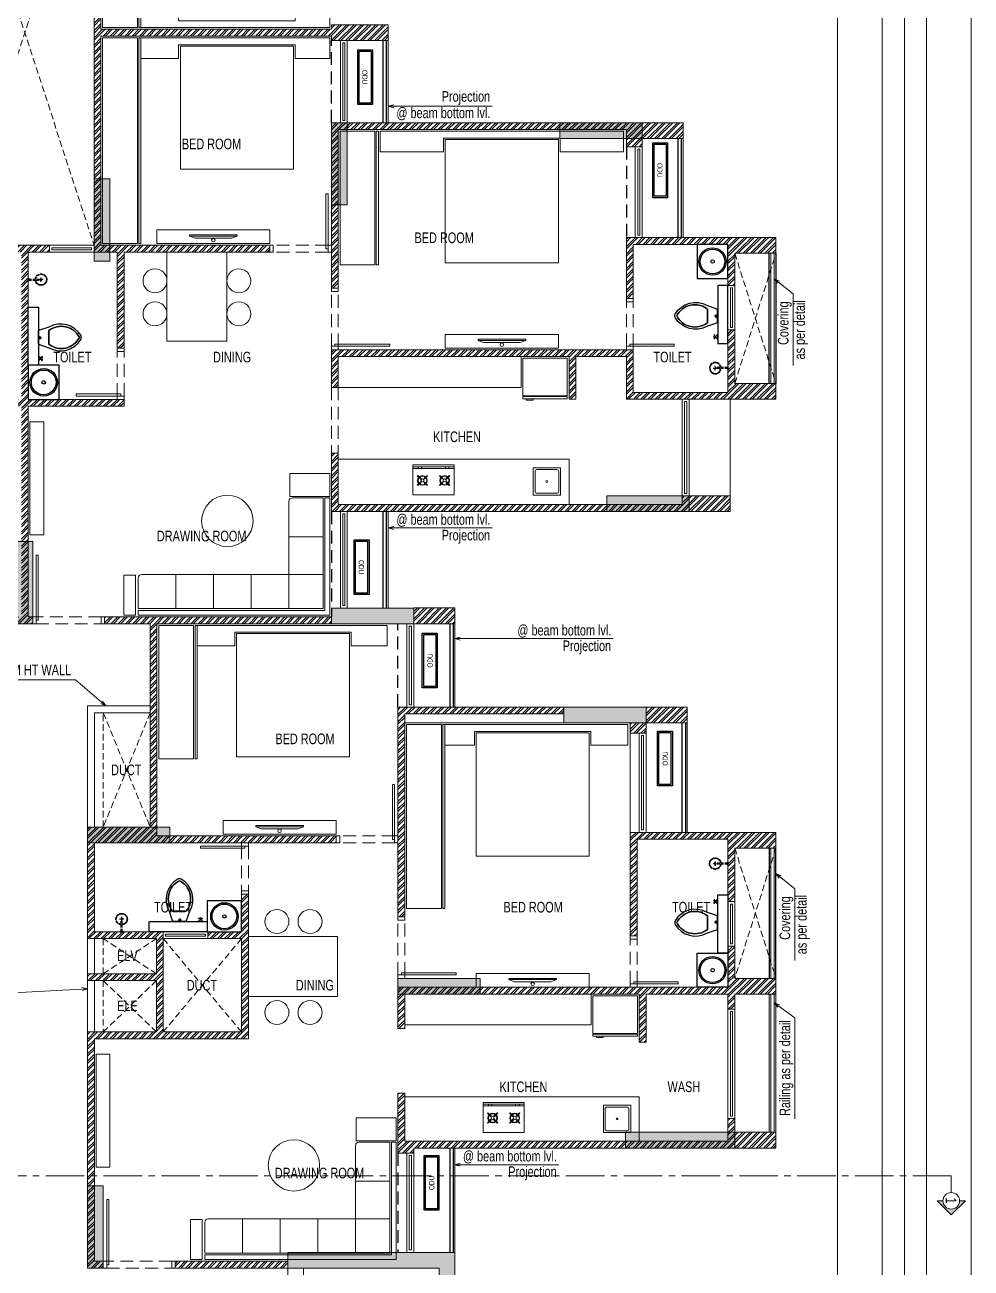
# Model space of a CAD drawing. Header units: inches. Extents: x 822859 to 1009930, y 496782 to 576896.
# Drawn here: x 910625 to 924439, y 515730 to 533887 of the extents above; entities that cross this region are included whole.
import ezdxf
from ezdxf.enums import TextEntityAlignment as Align

# ---------------------------------------------------------------- set-up
doc = ezdxf.new("R2010")
doc.units = ezdxf.units.IN
doc.header["$LTSCALE"] = 750
doc.header["$MEASUREMENT"] = 0
for name, pattern in [('CENTER', [2, 1.25, -0.25, 0.25, -0.25]), ('CENTER2', [1.125, 0.75, -0.125, 0.125, -0.125]), ('HIDDEN', [0.375, 0.25, -0.125]), ('HIDDEN2', [0.1875, 0.125, -0.0625])]:
    doc.linetypes.add(name, pattern=pattern)
for name, color, linetype, lineweight in [('COLUMN', 5, 'Continuous', 13), ('DOOR-MSA', 8, 'Continuous', 13), ('DOTTED LINE-MSA', 8, 'HIDDEN2', 13), ('ELE-01-MSA', 8, 'Continuous', 18), ('ELE-03-MSA', 145, 'Continuous', 18), ('ELE-04-MSA', 139, 'Continuous', 15), ('FURNITURE-MSA', 251, 'Continuous', 5), ('SECTION LINE', 14, 'CENTER', 9), ('TEXT DETAIL-MSA', 8, 'Continuous', 13), ('TEXT ROOM NAME-MSA', 8, 'Continuous', 13), ('WALL HATCH-MSA', 251, 'Continuous', 9), ('WALL-MSA', 11, 'Continuous', 18), ('WINDOW-MSA', 8, 'Continuous', 13)]:
    doc.layers.add(name, color=color, linetype=linetype, lineweight=lineweight)
for name, color, linetype in [('ELE-02-MSA', 8, 'Continuous'), ('P.FIXTURE', 8, 'Continuous'), ('R.C.C HATCH-MSA', 250, 'Continuous')]:
    doc.layers.add(name, color=color, linetype=linetype)
doc.styles.add('125', font='swisscl.ttf', dxfattribs={"height": 125})
doc.styles.add('ARIAL', font='ARIALN.TTF', dxfattribs={"height": 360})
doc.styles.add('Arial Narrow', font='swisscl.ttf', dxfattribs={"height": 150})
doc.styles.add('Arial-Reg', font='swisscl.ttf', dxfattribs={"height": 155})
doc.styles.add('MtXpl_Swis721_LtCn_B', font='swisscl.ttf')
doc.dimstyles.new('100 K.T', dxfattribs={"dimtxt": 360, "dimasz": 80, "dimexe": 0.18, "dimexo": 0.0625, "dimgap": 1, "dimtad": 1, "dimdec": 0, "dimzin": 0, "dimdsep": 46, "dimtxsty": 'ARIAL', "dimblk": 'DOT', "dimcen": 0.09, "dimse1": 1, "dimse2": 1, "dimclrd": 50, "dimclrt": 256, "dimadec": 0, "dimazin": 0, "dimtfac": 1, "dimtdec": 0, "dimtofl": 0, "dimtmove": 1, "dimatfit": 0, "dimfxl": 1, "dimtolj": 1, "dimtzin": 0, "dimlwd": -1, "dimarcsym": 0})
pattern_1 = [(45, (73952.8, 0), (-53.0330086, 53.0330086), []), (45, (73988.155, 0), (-53.0330086, 53.0330086), [])]

# ---------------------------------------------------------------- blocks, each defined once
blk = doc.blocks.new('t4tgg34')
for points in [[(375405, -62759), (375391, -62745), (375391, -62738), (375371, -62738), (375371, -62720), (375391, -62720), (375391, -62713), (375405, -62699), (375405, -62635), (375255, -62585, 0.412342), (374785, -62709, 0.132891), (374785, -62761, 0.412336), (375255, -62885), (375405, -62835)], [(375255, -62835, -0.475238), (374809, -62735, -0.475243), (375255, -62635)]]:
    blk.add_lwpolyline(points, format="xyb", close=True)
blk.add_lwpolyline([(375255, -62835), (375255, -62635, 0.475243), (374809, -62735, 0.475238), (375255, -62835, 0.489246)], format="xyb")
blk.add_lwpolyline([(375405, -62635), (375405, -62699), (375391, -62713), (375391, -62720), (375371, -62720), (375371, -62738), (375391, -62738), (375391, -62745), (375405, -62759), (375405, -62699), (375405, -62835)])
blk = doc.blocks.new('9')
at = {"linetype": 'Continuous'}
for p, q in [((709870, -390415), (709870, -390434)), ((709876, -390434), (709870, -390434)), ((709876, -390415), (709876, -390434))]:
    blk.add_line(p, q, dxfattribs=at)
for points in [[(709876, -390396), (709876, -390377), (709870, -390377), (709870, -390396)], [(709895, -390396), (709920, -390370), (709920, -390440), (709895, -390415)]]:
    blk.add_lwpolyline(points, dxfattribs=at)
blk.add_lwpolyline([(709895, -390415), (709870, -390415), (709870, -390396), (709895, -390396)], close=True, dxfattribs=at)
blk = doc.blocks.new('SHOWE')
at = {"linetype": 'HIDDEN', "ltscale": 0.2}
for p, q in [((3964261, -1171718), (3964261, -1171675)), ((3964261, -1171675), (3964263, -1171675)), ((3964261, -1171718), (3964263, -1171718)), ((3964264, -1171676), (3964264, -1171716)), ((3964269, -1171681), (3964269, -1171696)), ((3964269, -1171689), (3964438, -1171689)), ((3964269, -1171712), (3964269, -1171696)), ((3964269, -1171704), (3964438, -1171704)), ((3964479, -1171696), (3964416, -1171696)), ((3964447, -1171665), (3964447, -1171728))]:
    blk.add_line(p, q, dxfattribs=at)
for radius in [12.5, 10.6]:
    blk.add_circle((3964447, -1171696), radius, dxfattribs=at)
for centre, radius, start, end in [((3964447, -1171696), 84.1, 185.2383, 174.7617), ((3964447, -1171696), 81.4, 185.4105, 174.5895), ((3964447, -1171696), 78, 185.6496, 174.3504), ((3964262, -1171676), 1.76, 358.0282, 62.0821), ((3964262, -1171716), 1.76, 297.9179, 1.9718), ((3964260, -1171685), 10.1, 28.3436, 64.2104), ((3964260, -1171707), 10.1, 295.7896, 331.6564)]:
    blk.add_arc(centre, radius, start, end, dxfattribs=at)
blk = doc.blocks.new('A$C0454f6c0')
at = {"layer": 'WINDOW-MSA', "ltscale": 5000}
for points in [[(0, 1050), (0, 1000), (-100, 1000), (-100, 1050)], [(0, 0), (0, 50), (-100, 50), (-100, 0)]]:
    blk.add_lwpolyline(points, close=True, dxfattribs=at)
at = {"layer": 'WINDOW-MSA', "linetype": 'HIDDEN'}
for points in [[(-100, 1000), (-100, 50)], [(0, 50), (0, 1000)]]:
    blk.add_lwpolyline(points, dxfattribs=at)
at = {"layer": 'WINDOW-MSA', "ltscale": 5000, "elevation": 0}
blk.add_lwpolyline([(-50, 50), (-1000, 50), (-1000, 80), (-50, 80)], close=True, dxfattribs=at)
blk = doc.blocks.new('A$C16cd5f5f')
at = {"layer": 'WINDOW-MSA', "ltscale": 5000}
for points in [[(50, 50), (50, 850), (80, 850), (80, 50)], [(0, 0), (50, 0), (50, 100), (0, 100)], [(900, 0), (850, 0), (850, 100), (900, 100)]]:
    blk.add_lwpolyline(points, close=True, dxfattribs=at)
at = {"layer": 'WINDOW-MSA', "linetype": 'HIDDEN', "elevation": 0}
blk.add_lwpolyline([(50, 100), (850, 100)], dxfattribs=at)
at = {"layer": 'WINDOW-MSA', "linetype": 'HIDDEN'}
blk.add_lwpolyline([(50, 0), (850, 0)], dxfattribs=at)
blk = doc.blocks.new('A$Ca69f7aba')
at = {"layer": 'WINDOW-MSA', "ltscale": 5000}
for points in [[(-750, 0), (-700, 0), (-700, -100), (-750, -100)], [(0, 0), (-50, 0), (-50, -100), (0, -100)], [(-50, -50), (-50, -700), (-80, -700), (-80, -50)]]:
    blk.add_lwpolyline(points, close=True, dxfattribs=at)
at = {"layer": 'WINDOW-MSA', "linetype": 'HIDDEN'}
blk.add_lwpolyline([(-50, 0), (-700, 0)], dxfattribs=at)
at = {"layer": 'WINDOW-MSA', "linetype": 'HIDDEN', "elevation": 0}
blk.add_lwpolyline([(-50, -100), (-700, -100)], dxfattribs=at)
blk = doc.blocks.new('A$Cbea8c011')
at = {"layer": 'ELE-02-MSA', "elevation": 0}
for points in [[(400, -108), (-400, -108), (-400, 108), (400, 108)], [(380, -88), (-380, -88), (-380, 88), (380, 88)]]:
    blk.add_lwpolyline(points, close=True, dxfattribs=at)
at = {"layer": 'TEXT DETAIL-MSA', "style": 'Arial Narrow'}
blk.add_text('ODU', height=75, dxfattribs=at).set_placement((-106, -42, 0))
blk = doc.blocks.new('BLOCK-G & H TYPICAL COLOUMN')
at = {"layer": 'R.C.C HATCH-MSA'}
h = blk.add_hatch(color=256, dxfattribs=at)
h.dxf.hatch_style = 1
h.paths.add_polyline_path([(172697.62, -104207.75), (172688.57, -104207.75), (172688.57, -104255), (172697.62, -104255)])
h.paths.add_polyline_path([(172327.12, -104207.75), (172336.18, -104207.75), (172336.18, -104255), (172327.12, -104255)])
h.paths.add_polyline_path([(172819.88, -104207.75), (172819.88, -104216.81), (172867.12, -104216.81), (172867.12, -104207.75)])
h.paths.add_polyline_path([(172204.87, -104207.75), (172204.87, -104216.81), (172157.62, -104216.81), (172157.62, -104207.75)])
h.paths.add_polyline_path([(172561.18, -104240.06), (172552.12, -104240.06), (172552.12, -104287.31), (172561.18, -104287.31)])
h.paths.add_polyline_path([(172463.57, -104240.06), (172472.62, -104240.06), (172472.62, -104287.31), (172463.57, -104287.31)])
h.paths.add_polyline_path([(172177.87, -104422.2), (172177.87, -104431.25), (172130.62, -104431.25), (172130.62, -104422.2)])
h.paths.add_polyline_path([(172894.12, -104422.2), (172894.12, -104431.25), (172846.88, -104431.25), (172846.88, -104422.2)])
h.paths.add_polyline_path([(172336.12, -104486.75), (172336.12, -104495.81), (172288.87, -104495.81), (172288.87, -104486.75)])
h.paths.add_polyline_path([(172202.62, -104543.75), (172202.62, -104552.81), (172155.37, -104552.81), (172155.37, -104543.75)])
h.paths.add_polyline_path([(172822.13, -104543.75), (172822.13, -104552.81), (172869.37, -104552.81), (172869.37, -104543.75)])
h.paths.add_polyline_path([(172516.9, -104495.81), (172507.85, -104495.81), (172507.85, -104448.56), (172516.9, -104448.56)])
h.paths.add_polyline_path([(172697.62, -104104.25), (172688.57, -104104.25), (172688.57, -104057.01), (172697.62, -104057.01)])
h.paths.add_polyline_path([(172327.12, -104104.25), (172336.18, -104104.25), (172336.18, -104057.01), (172327.12, -104057.01)])
h.paths.add_polyline_path([(172819.88, -104104.25), (172819.88, -104095.2), (172867.12, -104095.2), (172867.12, -104104.25)])
h.paths.add_polyline_path([(172204.87, -104104.25), (172204.87, -104095.2), (172157.62, -104095.2), (172157.62, -104104.25)])
h.paths.add_polyline_path([(172561.18, -104071.94), (172552.12, -104071.94), (172552.12, -104024.7), (172561.18, -104024.7)])
h.paths.add_polyline_path([(172463.57, -104071.94), (172472.62, -104071.94), (172472.62, -104024.7), (172463.57, -104024.7)])
h.paths.add_polyline_path([(172177.87, -103889.81), (172177.87, -103880.75), (172130.62, -103880.75), (172130.62, -103889.81)])
h.paths.add_polyline_path([(172894.12, -103889.81), (172894.12, -103880.75), (172846.88, -103880.75), (172846.88, -103889.81)])
h.paths.add_polyline_path([(172336.12, -103825.25), (172336.12, -103816.2), (172288.87, -103816.2), (172288.87, -103825.25)])
h.paths.add_polyline_path([(172202.62, -103768.25), (172202.62, -103759.2), (172155.37, -103759.2), (172155.37, -103768.25)])
h.paths.add_polyline_path([(172822.13, -103768.25), (172822.13, -103759.2), (172869.37, -103759.2), (172869.37, -103768.25)])
h.paths.add_polyline_path([(172516.9, -103816.2), (172507.85, -103816.2), (172507.85, -103863.44), (172516.9, -103863.44)])
h.paths.add_polyline_path([(172548.37, -103699.31), (172548.37, -103690.25), (172595.62, -103690.25), (172595.62, -103699.31)])
h.paths.add_polyline_path([(172476.37, -103699.31), (172476.37, -103690.25), (172429.13, -103690.25), (172429.13, -103699.31)])
h.paths.add_polyline_path([(172726.82, -103612.31), (172726.82, -103603.25), (172774.06, -103603.25), (172774.06, -103612.31)])
h.paths.add_polyline_path([(172297.93, -103612.31), (172297.93, -103603.25), (172250.69, -103603.25), (172250.69, -103612.31)])
h.paths.add_polyline_path([(172920.37, -103523.81), (172920.37, -103514.75), (172857.56, -103514.75), (172857.56, -103523.81)])
h.paths.add_polyline_path([(172104.37, -103523.81), (172104.37, -103514.75), (172167.19, -103514.75), (172167.19, -103523.81)])
h.paths.add_polyline_path([(172476.37, -103492.94), (172467.32, -103492.94), (172467.32, -103445.7), (172476.37, -103445.7)])
h.paths.add_polyline_path([(172548.37, -103492.94), (172557.43, -103492.94), (172557.43, -103445.7), (172548.37, -103445.7)])
h.paths.add_polyline_path([(172663.43, -103454.75), (172759.5, -103454.75), (172759.5, -103349.7), (172663.43, -103349.7), (172663.43, -103358.75), (172750.44, -103358.75), (172750.44, -103445.7), (172663.43, -103445.7)])
h.paths.add_polyline_path([(172361.32, -103454.75), (172265.25, -103454.75), (172265.25, -103349.7), (172361.32, -103349.7), (172361.32, -103358.75), (172274.31, -103358.75), (172274.31, -103445.7), (172361.32, -103445.7)])
h.paths.add_polyline_path([(172428.37, -103358.75), (172419.32, -103358.75), (172419.32, -103311.51), (172428.37, -103311.51)])
h.paths.add_polyline_path([(172428.37, -103132.74), (172419.32, -103132.74), (172419.32, -103179.99), (172428.37, -103179.99)])
h.paths.add_polyline_path([(172151.62, -103286.75), (172151.62, -103277.7), (172104.37, -103277.7), (172104.37, -103286.75)])
h.paths.add_polyline_path([(172245.43, -103162.74), (172245.43, -103153.68), (172198.19, -103153.68), (172198.19, -103162.74)])
h.paths.add_polyline_path([(172428.37, -103021.25), (172419.32, -103021.25), (172419.32, -103068.5), (172428.37, -103068.5)])
h.paths.add_polyline_path([(172245.43, -102997.25), (172236.37, -102997.25), (172236.37, -103044.5), (172245.43, -103044.5)])
h.paths.add_polyline_path([(172104.37, -102997.25), (172104.37, -103006.31), (172151.62, -103006.31), (172151.62, -102997.25)])
h.paths.add_polyline_path([(172596.37, -103358.75), (172605.43, -103358.75), (172605.43, -103311.51), (172596.37, -103311.51)])
h.paths.add_polyline_path([(172596.37, -103132.74), (172605.43, -103132.74), (172605.43, -103179.99), (172596.37, -103179.99)])
h.paths.add_polyline_path([(172873.13, -103286.75), (172873.13, -103277.7), (172920.37, -103277.7), (172920.37, -103286.75)])
h.paths.add_polyline_path([(172779.32, -103162.74), (172779.32, -103153.68), (172826.56, -103153.68), (172826.56, -103162.74)])
h.paths.add_polyline_path([(172596.37, -103021.25), (172605.43, -103021.25), (172605.43, -103068.5), (172596.37, -103068.5)])
h.paths.add_polyline_path([(172779.32, -102997.25), (172788.37, -102997.25), (172788.37, -103044.5), (172779.32, -103044.5)])
h.paths.add_polyline_path([(172920.37, -102997.25), (172920.37, -103006.31), (172873.13, -103006.31), (172873.13, -102997.25)])
h.paths.add_polyline_path([(172548.37, -104612.7), (172548.37, -104621.75), (172595.62, -104621.75), (172595.62, -104612.7)])
h.paths.add_polyline_path([(172476.37, -104612.7), (172476.37, -104621.75), (172429.13, -104621.75), (172429.13, -104612.7)])
h.paths.add_polyline_path([(172297.93, -104699.7), (172297.93, -104708.75), (172250.69, -104708.75), (172250.69, -104699.7)])
h.paths.add_polyline_path([(172104.37, -104788.2), (172104.37, -104797.25), (172167.19, -104797.25), (172167.19, -104788.2)])
h.paths.add_polyline_path([(172726.82, -104699.7), (172726.82, -104708.75), (172774.06, -104708.75), (172774.06, -104699.7)])
h.paths.add_polyline_path([(172920.37, -104788.2), (172920.37, -104797.25), (172857.56, -104797.25), (172857.56, -104788.2)])
h.paths.add_polyline_path([(172476.37, -104819.06), (172467.32, -104819.06), (172467.32, -104866.31), (172476.37, -104866.31)])
h.paths.add_polyline_path([(172548.37, -104819.06), (172557.43, -104819.06), (172557.43, -104866.31), (172548.37, -104866.31)])
h.paths.add_polyline_path([(172663.43, -104857.25), (172759.5, -104857.25), (172759.5, -104962.31), (172663.43, -104962.31), (172663.43, -104953.25), (172750.44, -104953.25), (172750.44, -104866.31), (172663.43, -104866.31)])
h.paths.add_polyline_path([(172361.32, -104857.25), (172265.25, -104857.25), (172265.25, -104962.31), (172361.32, -104962.31), (172361.32, -104953.25), (172274.31, -104953.25), (172274.31, -104866.31), (172361.32, -104866.31)])
h.paths.add_polyline_path([(172428.37, -104953.25), (172419.32, -104953.25), (172419.32, -105000.5), (172428.37, -105000.5)])
h.paths.add_polyline_path([(172428.37, -105178.31), (172419.32, -105178.31), (172419.32, -105131.06), (172428.37, -105131.06)])
h.paths.add_polyline_path([(172151.62, -105025.25), (172151.62, -105034.31), (172104.37, -105034.31), (172104.37, -105025.25)])
h.paths.add_polyline_path([(172245.43, -105072.5), (172236.37, -105072.5), (172236.37, -105025.25), (172245.43, -105025.25)])
h.paths.add_polyline_path([(172428.37, -105290.75), (172419.32, -105290.75), (172419.32, -105243.51), (172428.37, -105243.51)])
h.paths.add_polyline_path([(172245.43, -105314.75), (172236.37, -105314.75), (172236.37, -105267.51), (172245.43, -105267.51)])
h.paths.add_polyline_path([(172104.37, -105277.35), (172113.43, -105277.35), (172113.43, -105314.75), (172104.37, -105314.75)])
h.paths.add_polyline_path([(172596.37, -104953.25), (172605.43, -104953.25), (172605.43, -105000.5), (172596.37, -105000.5)])
h.paths.add_polyline_path([(172596.37, -105178.31), (172605.43, -105178.31), (172605.43, -105131.06), (172596.37, -105131.06)])
h.paths.add_polyline_path([(172873.13, -105025.25), (172873.13, -105034.31), (172920.37, -105034.31), (172920.37, -105025.25)])
h.paths.add_polyline_path([(172788.37, -105025.25), (172779.32, -105025.25), (172779.32, -105072.5), (172788.37, -105072.5)])
h.paths.add_polyline_path([(172596.37, -105290.75), (172605.43, -105290.75), (172605.43, -105243.51), (172596.37, -105243.51)])
h.paths.add_polyline_path([(172779.32, -105314.75), (172788.37, -105314.75), (172788.37, -105267.51), (172779.32, -105267.51)])
h.paths.add_polyline_path([(172911.32, -105314.75), (172920.37, -105314.75), (172920.37, -105277.35), (172911.32, -105277.35)])
h.paths.add_polyline_path([(172688.63, -104486.75), (172688.63, -104495.81), (172735.87, -104495.81), (172735.87, -104486.75)])
h.paths.add_polyline_path([(172688.63, -103825.25), (172688.63, -103816.2), (172735.87, -103816.2), (172735.87, -103825.25)])
at = {"layer": 'COLUMN'}
for points in [[(172697.62, -104207.75), (172688.57, -104207.75), (172688.57, -104255), (172697.62, -104255)], [(172819.88, -104207.75), (172819.88, -104216.81), (172867.12, -104216.81), (172867.12, -104207.75)], [(172561.18, -104240.06), (172552.12, -104240.06), (172552.12, -104287.31), (172561.18, -104287.31)], [(172894.12, -104422.2), (172894.12, -104431.25), (172846.88, -104431.25), (172846.88, -104422.2)], [(172516.9, -104495.81), (172507.85, -104495.81), (172507.85, -104448.56), (172516.9, -104448.56)], [(172688.63, -104486.75), (172688.63, -104495.81), (172735.87, -104495.81), (172735.87, -104486.75)], [(172822.13, -104543.75), (172822.13, -104552.81), (172869.37, -104552.81), (172869.37, -104543.75)], [(172548.37, -104612.7), (172548.37, -104621.75), (172595.62, -104621.75), (172595.62, -104612.7)], [(172726.82, -104699.7), (172726.82, -104708.75), (172774.06, -104708.75), (172774.06, -104699.7)], [(172920.37, -104788.2), (172920.37, -104797.25), (172857.56, -104797.25), (172857.56, -104788.2)], [(172548.37, -104819.06), (172557.43, -104819.06), (172557.43, -104866.31), (172548.37, -104866.31)], [(172663.43, -104857.25), (172759.5, -104857.25), (172759.5, -104962.31), (172663.43, -104962.31), (172663.43, -104953.25), (172750.44, -104953.25), (172750.44, -104866.31), (172663.43, -104866.31)]]:
    blk.add_lwpolyline(points, close=True, dxfattribs=at)
blk = doc.blocks.new('_Dot')
at = {"linetype": 'ByBlock', "lineweight": -2}
blk.add_line((-0.5, 0), (-1, 0), dxfattribs=at)
at = {"linetype": 'ByBlock', "const_width": 0.5}
blk.add_lwpolyline([(-0.25, 0, 1), (0.25, 0, 1)], format="xyb", close=True, dxfattribs=at)
blk = doc.blocks.new('STUV')
at = {"layer": 'FURNITURE-MSA'}
for p, q in [((169, 0, 0), (169, -600, 0)), ((-81, -70), (-75, -63)), ((-31, -120), (-81, -70)), ((-81, -207), (-31, -157)), ((-75, -63), (-25, -113)), ((-25, -163), (-75, -213)), ((-25, -113), (-31, -120)), ((-31, -157), (-25, -163)), ((12, -113), (62, -63)), ((18, -120), (12, -113)), ((12, -163), (18, -157)), ((62, -213), (12, -163)), ((68, -70), (18, -120)), ((18, -157), (68, -207)), ((62, -63), (68, -70)), ((169, -76, 0), (194, -76, 0)), ((194, -126, 0), (169, -126, 0)), ((-75, -213), (-81, -207)), ((68, -207), (62, -213)), ((-81, -393), (-75, -387)), ((-31, -443), (-81, -393)), ((-81, -530), (-31, -480)), ((-75, -537), (-81, -530)), ((-75, -387), (-25, -437)), ((-25, -487), (-75, -537)), ((-25, -437), (-31, -443)), ((-31, -480), (-25, -487)), ((12, -437), (62, -387)), ((18, -443), (12, -437)), ((12, -487), (18, -480)), ((62, -537), (12, -487)), ((68, -393), (18, -443)), ((18, -480), (68, -530)), ((62, -387), (68, -393)), ((68, -530), (62, -537)), ((194, -474, 0), (169, -474, 0)), ((194, -524, 0), (169, -524, 0))]:
    blk.add_line(p, q, dxfattribs=at)
for points in [[(-219, -600), (219, -600), (219, 0), (-219, 0)], [(219, -600), (194, -600), (194, 0), (219, 0)]]:
    blk.add_lwpolyline(points, close=True, dxfattribs=at)
for centre, radius in [((-7, -138), 70.6), ((-7, -138), 61.8), ((-7, -138), 22.1), ((-7, -462), 70.6), ((-7, -462), 61.8), ((-7, -462), 22.1)]:
    blk.add_circle(centre, radius, dxfattribs=at)
blk = doc.blocks.new('G$C1887B0AA')
at = {"layer": 'FURNITURE-MSA'}
blk.add_lwpolyline([(0, 0), (300, 0), (300, 300), (0, 300)], close=True, dxfattribs=at)
blk.add_lwpolyline([(40, 20), (260, 20, 0.414214), (280, 40), (280, 260, 0.414214), (260, 280), (40, 280, 0.414214), (20, 260), (20, 40, 0.414214)], format="xyb", close=True, dxfattribs=at)
blk.add_circle((150, 150), 10, dxfattribs=at)
blk = doc.blocks.new('G$C7997B730')
at = {"layer": 'FURNITURE-MSA'}
for p, q in [((36, 1325, 0), (0, 1325, 0)), ((0, 1325, 0), (0, 0, 0)), ((36, 1325, 0), (0, 1325, 0)), ((93, 1169, 0), (36, 1325, 0)), ((36, 0, 0), (36, 1325, 0)), ((93, 1169, 0), (36, 1325, 0)), ((93, 156, 0), (93, 1169, 0)), ((36, 0, 0), (0, 0, 0)), ((93, 156, 0), (36, 0, 0))]:
    blk.add_line(p, q, dxfattribs=at)
blk = doc.blocks.new('G$CA9DB4A96')
at = {"layer": 'FURNITURE-MSA'}
for points in [[(550, 0), (550, 650), (0, 650), (0, 0)], [(560, 0), (590, 0), (590, 650), (560, 650)], [(590, 500), (610, 500), (610, 600), (590, 600)]]:
    blk.add_lwpolyline(points, close=True, dxfattribs=at)
blk = doc.blocks.new('A$Caebde61c')
at = {"layer": 'FURNITURE-MSA'}
for p, q in [((17607, -34612), (17607, -34162)), ((17607, -34612), (14939, -34612)), ((14939, -35660), (18307, -35660)), ((14219, -36792, 0), (14719, -36792, 0)), ((12569, -37843), (12569, -37343)), ((13119, -37843), (13119, -37343)), ((13669, -37843), (13669, -37343)), ((14219, -37343, 0), (14219, -37843, 0)), ((14219, -37343, 0), (14719, -37343, 0)), ((19201, -39511), (15910, -39511)), ((19201, -41110), (19201, -39660)), ((18631, -43922), (18631, -43472)), ((15910, -43922), (18631, -43922)), ((15910, -44970), (19331, -44970)), ((19331, -44970), (19331, -45620)), ((15190, -46203, 0), (15690, -46203, 0)), ((13540, -47254), (13540, -46754)), ((14090, -47254), (14090, -46754)), ((14640, -47254), (14640, -46754)), ((15190, -46754, 0), (15190, -47254, 0)), ((15190, -46754, 0), (15690, -46754, 0))]:
    blk.add_line(p, q, dxfattribs=at)
for points in [[(11498, -26352), (11498, -29357), (12008, -29357), (12008, -26352)], [(12028, -26352), (12028, -29357), (12058, -29357), (12058, -26352)], [(14308, -29257), (12608, -29257), (12608, -29057), (12058, -29057), (12058, -29357), (14814, -29357), (14814, -29057), (14308, -29057)], [(11498, -32512), (11498, -29507), (12008, -29507), (12008, -32512)], [(12028, -32512), (12028, -29507), (12058, -29507), (12058, -32512)], [(14308, -29607), (12608, -29607), (12608, -29807), (12058, -29807), (12058, -29507), (14814, -29507), (14814, -29807), (14308, -29807)], [(12633, -29627), (12633, -31427), (14283, -31427), (14283, -29627)], [(14964, -32822), (14964, -30872), (15474, -30872), (15474, -32822)], [(15494, -32822), (15494, -30872), (15524, -30872), (15524, -32822)], [(18176, -30972), (16476, -30972), (16476, -31172), (15552, -31172), (15552, -30872), (19100, -30872), (19100, -31172), (18176, -31172)], [(16501, -30992), (16501, -32792), (18151, -32792), (18151, -30992)], [(13939, -32312), (13939, -32512), (12289, -32512), (12289, -32312)], [(12438, -33937), (12438, -32637), (13313, -32637), (13313, -33937)], [(18151, -33837), (18151, -34037), (16501, -34037), (16501, -33837)], [(10638, -35113), (10438, -35113), (10438, -36763), (10638, -36763)], [(14229, -36205), (14229, -35868), (14814, -35868), (14814, -36205)], [(14814, -36225), (14744, -36225), (14744, -37868), (12019, -37868), (12019, -37938), (14814, -37938)], [(11979, -37354), (11809, -37354), (11809, -37939), (11979, -37939)], [(12317, -40038), (12317, -38088), (12827, -38088), (12827, -40038)], [(12847, -40038), (12847, -38088), (12877, -38088), (12877, -40038)], [(15127, -38188), (13427, -38188), (13427, -38388), (12877, -38388), (12877, -38088), (15650, -38088), (15650, -38388), (15127, -38388)], [(13452, -38208), (13452, -40008), (15102, -40008), (15102, -38208)], [(15935, -42222), (15935, -39536), (16445, -39536), (16445, -42222)], [(16465, -42222), (16465, -39536), (16495, -39536), (16495, -42222)], [(18626, -39636), (16926, -39636), (16926, -39836), (16495, -39836), (16495, -39536), (19163, -39536), (19163, -39836), (18626, -39836)], [(16951, -39656), (16951, -41456), (18601, -41456), (18601, -39656)], [(14906, -40937), (14906, -41137), (13256, -41137), (13256, -40937)], [(14926, -43506), (13626, -43506), (13626, -42631), (14926, -42631)], [(18601, -43172), (18601, -43372), (16951, -43372), (16951, -43172)], [(11603, -44349), (11403, -44349), (11403, -45999), (11603, -45999)], [(15200, -45615), (15200, -45279), (15785, -45279), (15785, -45615)], [(15785, -45635), (15715, -45635), (15715, -47279), (12990, -47279), (12990, -47349), (15785, -47349)], [(12950, -46764), (12780, -46764), (12780, -47349), (12950, -47349)]]:
    blk.add_lwpolyline(points, close=True, dxfattribs=at)
blk.add_lwpolyline([(18307, -35660), (18307, -36324)], dxfattribs=at)
for points in [[(14719, -37843), (12019, -37843), (12019, -37393, -0.414214), (12069, -37343), (14219, -37343), (14219, -36275, -0.414214), (14269, -36225), (14719, -36225), (14719, -37843)], [(15690, -47254), (12990, -47254), (12990, -46804, -0.414214), (13040, -46754), (15190, -46754), (15190, -45685, -0.414214), (15240, -45635), (15690, -45635), (15690, -47254)]]:
    blk.add_lwpolyline(points, format="xyb", dxfattribs=at)
for centre, radius in [((13114, -32463, 0), 25), ((12263, -33055), 175), ((13488, -33055), 175), ((12263, -33537), 175), ((13488, -33537), 175), ((17326, -33988, 0), 25), ((13319, -36562, 0), 375), ((14081, -41088, 0), 25), ((14043, -42413), 175), ((14526, -42413), 175), ((17776, -43323, 0), 25), ((14043, -43741), 175), ((14526, -43741), 175), ((14291, -45973, 0), 375)]:
    blk.add_circle(centre, radius, dxfattribs=at)
for p, xscale, yscale, zscale, rotation in [((13461, -32383, 0), -0.524880000000001, 0.524880000000001, 0.524880000000001, 89.99999999999993), ((17674, -33907, 0), -0.524880000000001, 0.524880000000001, 0.524880000000001, 89.99999999999993), ((14429, -41008, 0), -0.5248800000000007, 0.5248800000000007, 0.5248800000000007, 90), ((18124, -43242, 0), -0.5248800000000007, 0.5248800000000007, 0.5248800000000007, 90)]:
    blk.add_blockref('G$C7997B730', p, dxfattribs=dict(at, xscale=xscale, yscale=yscale, zscale=zscale, rotation=rotation))
at = {"layer": 'FURNITURE-MSA', "xscale": -1}
for name, p, rotation in [('G$CA9DB4A96', (18282, -34187), 89.99999999999993), ('STUV', (16629, -35964, 0), 270), ('G$CA9DB4A96', (19306, -43497), 90), ('STUV', (17653, -45275, 0), 270)]:
    blk.add_blockref(name, p, dxfattribs=dict(at, rotation=rotation))
at = {"layer": 'FURNITURE-MSA', "xscale": -1.333333333333333, "yscale": 1.333333333333333, "zscale": 1.333333333333333}
for p in [(18184, -36185), (19208, -45495)]:
    blk.add_blockref('G$C1887B0AA', p, dxfattribs=at)
blk = doc.blocks.new('section sym.')
h = blk.add_hatch(color=256)
h.dxf.hatch_style = 1
h.paths.add_polyline_path([(-240, 90), (-240, 153), (-393, 0), (-240, -153), (-240, -90, -0.414214), (-330, 0, -0.414214)])
at = {"layer": 'SECTION LINE', "linetype": 'Continuous'}
blk.add_line((-150, 0), (0, 0), dxfattribs=at)
blk.add_lwpolyline([(-240, -90), (-240, -153), (-393, 0), (-240, 153), (-240, 90)], dxfattribs=at)
blk.add_circle((-240, 0), 90, dxfattribs=at)
blk = doc.blocks.new('A$C37e82350')
at = {"layer": 'SECTION LINE', "linetype": 'CENTER2'}
blk.add_lwpolyline([(46181, 15657), (46124, 15657), (46124, -11420), (46168, -11420)], dxfattribs=at)
at = {"layer": 'SECTION LINE', "xscale": -1.347826086956522, "yscale": 1.347826086956522, "zscale": 1.347826086956522}
blk.add_blockref('section sym.', (46168, 15657, 0), dxfattribs=at)
at = {"layer": 'SECTION LINE', "style": '125'}
blk.add_text('1', height=155, dxfattribs=at).set_placement((46487, 15654, 0), align=Align.MIDDLE)

msp = doc.modelspace()

# ---------------------------------------------------------------- hatches: boundary and pattern name
at = {"layer": 'WALL HATCH-MSA'}
h = msp.add_hatch(dxfattribs=at)
h.set_pattern_fill('ANSI32', color=256, scale=200)
h.set_pattern_definition(pattern_1)
h.paths.add_polyline_path([(915101, 533887), (915101, 533822), (911735, 533822), (911735, 536877), (914201, 536877), (914201, 536977), (912075, 536977), (912075, 538378), (911975, 538378), (911975, 536977), (911635, 536977), (911635, 530567), (911975, 530567), (911975, 529166), (912075, 529166), (912075, 530567), (914201, 530567), (914201, 530667), (911735, 530667), (911735, 533722), (915101, 533722), (915101, 533657), (915931, 533657), (915931, 533887)])
h = msp.add_hatch(dxfattribs=at)
h.set_pattern_fill('ANSI32', color=256, scale=200)
h.set_pattern_definition(pattern_1)
h.paths.add_polyline_path([(920236, 532227), (920236, 532457), (915101, 532457), (915101, 530042), (915201, 530042), (915201, 532357), (919406, 532357), (919406, 532107), (919636, 532107), (919636, 532227)])
h = msp.add_hatch(dxfattribs=at)
h.set_pattern_fill('ANSI32', color=256, scale=200)
h.set_pattern_definition(pattern_1)
h.paths.add_polyline_path([(921589, 530551), (921589, 530781), (919406, 530781), (919406, 529892), (919506, 529892), (919506, 530681), (920889, 530681), (920889, 530081), (920989, 530081), (920989, 530551)])
h = msp.add_hatch(dxfattribs=at)
h.set_pattern_fill('ANSI32', color=256, scale=200)
h.set_pattern_definition(pattern_1)
h.paths.add_polyline_path([(910675, 530567), (910985, 530567), (910985, 530667), (910266, 530667), (910266, 530567), (910575, 530567), (910575, 528416), (909175, 528416), (909175, 528316), (910575, 528316), (910575, 525241), (910510, 525241), (910510, 525141), (910740, 525141), (910740, 525241), (910675, 525241), (910675, 528316), (912075, 528316), (912075, 528416), (910675, 528416)])
h = msp.add_hatch(dxfattribs=at)
h.set_pattern_fill('ANSI32', color=256, scale=200)
h.set_pattern_definition(pattern_1)
h.paths.add_polyline_path([(920989, 528649), (920989, 529431), (920889, 529431), (920889, 528519), (919506, 528519), (919506, 529142), (915101, 529142), (915101, 528592), (915201, 528592), (915201, 529042), (918569, 529042), (918569, 528419), (918669, 528419), (918669, 529042), (919406, 529042), (919406, 528419), (921589, 528419), (921589, 528649)])
h = msp.add_hatch(dxfattribs=at)
h.set_pattern_fill('ANSI32', color=256, scale=200)
h.set_pattern_definition(pattern_1)
h.paths.add_polyline_path([(920922, 526780), (920922, 527010), (920222, 527010), (920222, 526880), (915201, 526880), (915201, 527630), (915101, 527630), (915101, 526780)])
h = msp.add_hatch(dxfattribs=at)
h.set_pattern_fill('ANSI32', color=256, scale=200)
h.set_pattern_definition(pattern_1)
h.paths.add_polyline_path([(916902, 525141), (916902, 525371), (916302, 525371), (916302, 525141)])
h = msp.add_hatch(dxfattribs=at)
h.set_pattern_fill('ANSI32', color=256, scale=200)
h.set_pattern_definition(pattern_1)
h.paths.add_polyline_path([(911790, 525241), (911790, 525141), (912454, 525141), (912454, 522172), (911540, 522172), (911540, 520542), (912545, 520542), (912545, 520030), (911540, 520030), (911540, 519930), (912545, 519930), (912545, 519180), (911540, 519180), (911540, 515730), (911770, 515730), (911770, 515830), (911640, 515830), (911640, 519080), (913888, 519080), (913888, 521192), (913788, 521192), (913788, 520642), (913295, 520642), (913295, 520542), (913788, 520542), (913788, 519180), (912645, 519180), (912645, 520642), (911640, 520642), (911640, 521942), (915172, 521942), (915172, 522042), (912554, 522042), (912554, 525141), (915102, 525141), (915102, 525241)])
h = msp.add_hatch(dxfattribs=at)
h.set_pattern_fill('ANSI32', color=256, scale=200)
h.set_pattern_definition(pattern_1)
h.paths.add_polyline_path([(916172, 523823), (918493, 523823), (918493, 523923), (916072, 523923), (916072, 520862), (916172, 520862)])
h = msp.add_hatch(dxfattribs=at)
h.set_pattern_fill('ANSI32', color=256, scale=200)
h.set_pattern_definition(pattern_1)
h.paths.add_polyline_path([(920293, 523693), (920293, 523923), (919693, 523923), (919693, 523693)])
h = msp.add_hatch(dxfattribs=at)
h.set_pattern_fill('ANSI32', color=256, scale=200)
h.set_pattern_definition(pattern_1)
h.paths.add_polyline_path([(919463, 523693), (919463, 523544), (919693, 523544), (919693, 523693)])
h = msp.add_hatch(dxfattribs=at)
h.set_pattern_fill('ANSI32', color=256, scale=200)
h.set_pattern_definition(pattern_1)
h.paths.add_polyline_path([(919463, 522094), (919463, 520582), (919563, 520582), (919563, 521994), (920889, 521994), (920889, 521082), (920989, 521082), (920989, 521864), (921589, 521864), (921589, 522094)])
h = msp.add_hatch(dxfattribs=at)
h.set_pattern_fill('ANSI32', color=256, scale=200)
h.set_pattern_definition(pattern_1)
h.paths.add_polyline_path([(921589, 519732), (921589, 519962), (920989, 519962), (920989, 520432), (920889, 520432), (920889, 519832), (916072, 519832), (916072, 519232), (916172, 519232), (916172, 519732), (919593, 519732), (919593, 519032), (919693, 519032), (919693, 519732), (920889, 519732), (920889, 519514), (920989, 519514), (920989, 519732)])
h = msp.add_hatch(dxfattribs=at)
h.set_pattern_fill('ANSI32', color=256, scale=200)
h.set_pattern_definition(pattern_1)
h.paths.add_polyline_path([(920989, 517714), (920989, 517914), (920889, 517914), (920889, 517584), (916172, 517584), (916172, 518284), (916072, 518284), (916072, 517410), (916302, 517410), (916302, 517484), (921589, 517484), (921589, 517714)])
h = msp.add_hatch(dxfattribs=at)
h.set_pattern_fill('ANSI32', color=256, scale=200)
h.set_pattern_definition(pattern_1)
h.paths.add_polyline_path([(914462, 515830), (912820, 515830), (912820, 515730), (914462, 515730)])

# ---------------------------------------------------------------- linework, layer by layer
at = {"layer": 'Defpoints', "color": 1, "lineweight": 0}
for points in [[(924439, 566054), (896812, 566054), (896812, 501489), (924439, 501489)], [(923789, 565404), (897462, 565404), (897462, 502139), (923789, 502139)], [(923464, 565079), (897787, 565079), (897787, 502464), (923464, 502464)], [(923139, 564754), (898112, 564754), (898112, 502789), (923139, 502789)], [(922489, 564104), (898762, 564104), (898762, 503439), (922489, 503439)]]:
    msp.add_lwpolyline(points, close=True, dxfattribs=at)
at = {"layer": 'DOOR-MSA', "linetype": 'HIDDEN'}
for p, q in [((915101, 528592), (915101, 527630)), ((915201, 528592), (915201, 527630))]:
    msp.add_line(p, q, dxfattribs=at)
at = {"layer": 'DOTTED LINE-MSA'}
for p, q in [((911635, 536877), (909616, 530667)), ((909616, 536877), (911635, 530667)), ((911770, 522172), (911770, 523841)), ((911770, 523841), (912454, 522172)), ((912454, 523841), (911770, 522172)), ((911770, 520542), (911770, 520030)), ((912545, 520030), (911770, 520542)), ((911770, 520030), (912545, 520542)), ((912645, 520542), (913788, 519180)), ((913788, 520542), (912645, 519180)), ((911770, 519930), (911770, 519180)), ((912545, 519930), (911770, 519180)), ((911770, 519930), (912545, 519180))]:
    msp.add_line(p, q, dxfattribs=at)
for points in [[(920989, 530551), (921589, 528649)], [(920989, 528649), (921589, 530551)], [(920989, 521864), (921589, 519962)], [(921589, 521864), (920989, 519962)]]:
    msp.add_lwpolyline(points, dxfattribs=at)
at = {"layer": 'ELE-01-MSA'}
for p, q in [((921514, 528649), (921514, 530551)), ((921564, 530551), (921564, 528649)), ((911640, 522172), (911640, 523841)), ((921514, 521864), (921514, 519962)), ((921564, 519962), (921564, 521864)), ((911540, 520542), (911540, 520030)), ((911640, 520542), (911640, 520030)), ((911540, 519930), (911540, 519180)), ((911640, 519930), (911640, 519180))]:
    msp.add_line(p, q, dxfattribs=at)
at = {"layer": 'ELE-01-MSA', "lineweight": 0}
for p, q in [((921514, 517714), (921514, 519732)), ((921564, 517714), (921564, 519732))]:
    msp.add_line(p, q, dxfattribs=at)
at = {"layer": 'ELE-01-MSA'}
for points in [[(911540, 522172), (911540, 523941), (912454, 523941)], [(911640, 523841), (912454, 523841)]]:
    msp.add_lwpolyline(points, dxfattribs=at)
at = {"layer": 'ELE-02-MSA', "linetype": 'HIDDEN'}
for p, q in [((915101, 532457), (915101, 533657)), ((919406, 532107), (919406, 530781)), ((915101, 526780), (915101, 525241)), ((916072, 523923), (916072, 525141)), ((916072, 517410), (916072, 515960))]:
    msp.add_line(p, q, dxfattribs=at)
at = {"layer": 'ELE-02-MSA'}
for p, q in [((915856, 532457), (915856, 533657)), ((915906, 532457), (915906, 533657)), ((920161, 530781), (920161, 532227)), ((920211, 530781), (920211, 532227)), ((921489, 528649), (921489, 530551)), ((921589, 530551), (921589, 528649)), ((915856, 525371), (915856, 526780)), ((915906, 525371), (915906, 526780)), ((916827, 525141), (916827, 523923)), ((916877, 525141), (916877, 523923)), ((920218, 523693), (920218, 522094)), ((920268, 523693), (920268, 522094)), ((921489, 521864), (921489, 519962)), ((921589, 519962), (921589, 521864)), ((916827, 517483), (916827, 515960)), ((916877, 517483), (916877, 515960))]:
    msp.add_line(p, q, dxfattribs=at)
at = {"layer": 'ELE-03-MSA', "lineweight": 0}
for p, q in [((921489, 517714), (921489, 519732)), ((921589, 517714), (921589, 519732))]:
    msp.add_line(p, q, dxfattribs=at)
at = {"layer": 'ELE-04-MSA'}
for p, q in [((915931, 532457), (915931, 533657)), ((920236, 530781), (920236, 532227)), ((920922, 527010), (920922, 528419)), ((915931, 525371), (915931, 526780)), ((916902, 525141), (916902, 523923)), ((920293, 523693), (920293, 522094)), ((916902, 517483), (916902, 515960))]:
    msp.add_line(p, q, dxfattribs=at)
at = {"layer": 'P.FIXTURE'}
for points in [[(920889, 530681), (920439, 530681), (920439, 530181), (920889, 530181)], [(920739, 530081), (920739, 529231), (920889, 529231), (920889, 530081)], [(910825, 529766), (910825, 528916), (910675, 528916), (910675, 529766)], [(911125, 528916), (910675, 528916), (910675, 528416), (911125, 528416)], [(920739, 520332), (920739, 521182), (920889, 521182), (920889, 520332)], [(913288, 521092), (913288, 520642), (913788, 520642), (913788, 521092)], [(912438, 520792), (913288, 520792), (913288, 520642), (912438, 520642)], [(920889, 519832), (920439, 519832), (920439, 520332), (920889, 520332)]]:
    msp.add_lwpolyline(points, close=True, dxfattribs=at)
for centre, radius in [((920664, 530431), 200), ((920664, 530431), 180), ((920664, 530431), 25), ((910900, 528666), 200), ((910900, 528666), 180), ((910900, 528666), 25), ((913538, 520867), 200), ((913538, 520867), 180), ((913538, 520867), 25), ((920664, 520082), 200), ((920664, 520082), 180), ((920664, 520082), 25)]:
    msp.add_circle(centre, radius, dxfattribs=at)
at = {"layer": 'WALL-MSA'}
for p, q in [((911635, 530567), (911635, 536977)), ((911735, 536877), (911735, 533822)), ((915101, 533822), (911735, 533822)), ((915101, 533822), (915101, 533887)), ((915931, 533887), (915101, 533887)), ((915931, 533657), (915931, 533887)), ((915101, 533722), (911735, 533722)), ((911735, 530667), (911735, 533722)), ((915101, 533657), (915101, 533722)), ((915931, 533657), (915101, 533657)), ((920236, 532457), (915101, 532457)), ((915101, 532457), (915101, 530042)), ((919406, 532357), (915201, 532357)), ((915201, 532357), (915201, 530042)), ((919406, 532107), (919406, 532357)), ((920236, 532457), (920236, 532227)), ((920236, 532227), (919636, 532227)), ((919636, 532227), (919636, 532107)), ((919636, 532107), (919406, 532107)), ((919406, 530781), (921589, 530781)), ((919406, 529892), (919406, 530781)), ((921589, 530551), (921589, 530781)), ((910985, 530667), (910266, 530667)), ((910675, 528416), (910675, 530567)), ((910675, 530567), (910985, 530567)), ((910985, 530567), (910985, 530667)), ((911635, 530567), (911975, 530567)), ((911735, 530667), (914201, 530667)), ((911975, 530567), (911975, 529166)), ((912075, 530567), (914201, 530567)), ((912075, 530567), (912075, 529166)), ((914201, 530667), (914201, 530567)), ((919506, 530681), (920889, 530681)), ((919506, 529892), (919506, 530681, 0)), ((920889, 530081), (920889, 530681)), ((920989, 530081), (920989, 530551)), ((920989, 530551), (921589, 530551)), ((915201, 530042), (915101, 530042)), ((920889, 530081), (920989, 530081)), ((919406, 529892), (919506, 529892)), ((920889, 528519), (920889, 529431)), ((920889, 529431), (920989, 529431)), ((920989, 528649), (920989, 529431)), ((911975, 529166), (912075, 529166)), ((919506, 529142), (915101, 529142)), ((915101, 529142), (915101, 528592)), ((919506, 529142, 0), (919506, 528519)), ((918569, 529042), (915201, 529042)), ((915201, 529042), (915201, 528592)), ((918569, 528419), (918569, 529042)), ((919406, 529042), (918669, 529042)), ((918669, 528419), (918669, 529042)), ((919406, 529042), (919406, 528419)), ((915201, 528592), (915101, 528592)), ((921589, 528649), (920989, 528649)), ((921589, 528419), (921589, 528649)), ((910675, 528416), (912075, 528416)), ((912075, 528416), (912075, 528316)), ((918669, 528419), (918569, 528419)), ((921589, 528419), (919406, 528419)), ((920889, 528519), (919506, 528519)), ((910675, 525241), (910675, 528316)), ((910675, 528316), (912075, 528316)), ((915201, 527630), (915101, 527630)), ((915101, 527630), (915101, 526780)), ((915201, 527630), (915201, 526880)), ((920922, 526780), (920922, 527010)), ((915101, 526780), (920922, 526780)), ((916302, 525371), (916902, 525371)), ((916302, 525141), (916302, 525371)), ((916902, 525141), (916902, 525371)), ((910510, 525141), (910740, 525141)), ((910675, 525241), (910740, 525241)), ((910740, 525141), (910740, 525241)), ((915102, 525241), (911790, 525241)), ((911790, 525141), (911790, 525241)), ((912454, 525141), (911790, 525141)), ((912454, 525141), (912454, 522172)), ((915102, 525141), (912554, 525141)), ((912554, 525141), (912554, 522042)), ((915102, 525241), (915102, 525141)), ((916302, 525141), (916902, 525141)), ((918493, 523923), (916072, 523923)), ((916072, 520862), (916072, 523923)), ((918493, 523823), (916172, 523823)), ((916172, 520862), (916172, 523823)), ((918493, 523923), (918493, 523823)), ((920293, 523923), (919693, 523923)), ((919693, 523693), (919693, 523923)), ((920293, 523693), (920293, 523923)), ((919463, 523544), (919463, 523693)), ((919463, 523693), (919693, 523693)), ((920293, 523693), (919693, 523693)), ((912454, 522172), (911540, 522172)), ((911540, 522172), (911540, 520542)), ((915172, 522042), (912554, 522042)), ((915172, 521942), (915172, 522042)), ((919463, 522094, 0), (919463, 520582)), ((919463, 522094), (921589, 522094)), ((921589, 521864), (921589, 522094)), ((915172, 521942), (911640, 521942)), ((911640, 521942), (911640, 520642)), ((919563, 521994, 0), (919563, 520582)), ((919563, 521994), (920889, 521994)), ((920889, 521082), (920889, 521994)), ((920989, 521864), (921589, 521864)), ((920989, 521082), (920989, 521864)), ((913888, 521192), (913788, 521192)), ((913788, 520642), (913788, 521192)), ((913888, 519080), (913888, 521192)), ((920889, 521082), (920989, 521082)), ((916172, 520862), (916072, 520862)), ((912645, 520642), (911640, 520642)), ((912645, 519180), (912645, 520642)), ((913788, 520642), (913295, 520642)), ((913295, 520542), (913295, 520642)), ((919463, 520582), (919563, 520582)), ((912545, 520542), (911540, 520542)), ((912545, 520030), (912545, 520542)), ((913788, 520542), (913295, 520542)), ((913788, 519180), (913788, 520542)), ((920889, 520432), (920989, 520432)), ((920889, 519832), (920889, 520432)), ((920989, 519962), (920989, 520432)), ((912545, 520030), (911540, 520030)), ((911540, 520030), (911540, 519930)), ((912545, 519930), (911540, 519930)), ((912545, 519180), (912545, 519930)), ((920889, 519832), (916072, 519832)), ((916072, 519232), (916072, 519832)), ((921589, 519962), (920989, 519962)), ((921589, 519732), (921589, 519962)), ((919593, 519732), (916172, 519732)), ((916172, 519232), (916172, 519732)), ((919593, 519732), (919593, 519032, 0)), ((919693, 519732), (919693, 519032, 0)), ((920889, 519732), (919693, 519732)), ((920889, 519732), (920889, 519514)), ((920989, 519732), (920989, 519514)), ((921589, 519732), (920989, 519732)), ((920989, 519514), (920889, 519514)), ((912545, 519180), (911540, 519180)), ((911540, 519180), (911540, 515730)), ((913788, 519180), (912645, 519180)), ((916172, 519232), (916072, 519232)), ((913888, 519080), (911640, 519080)), ((911640, 519080), (911640, 515830)), ((919693, 519032, 0), (919593, 519032, 0)), ((916072, 517410), (916072, 518284)), ((916172, 518284), (916072, 518284)), ((916172, 517584), (916172, 518284)), ((920989, 517914), (920889, 517914)), ((920889, 517914), (920889, 517584)), ((920989, 517914), (920989, 517714)), ((921589, 517714), (920989, 517714)), ((921589, 517484), (921589, 517714)), ((920889, 517584), (916172, 517584)), ((916302, 517484), (921589, 517484)), ((911540, 515730), (911770, 515730)), ((911640, 515830), (911770, 515830)), ((911770, 515830), (911770, 515730)), ((912820, 515830), (914462, 515830)), ((912820, 515830), (912820, 515730)), ((912820, 515730), (914692, 515730))]:
    msp.add_line(p, q, dxfattribs=at)
for points in [[(920922, 527010), (920222, 527010), (920222, 526880), (915201, 526880)], [(919463, 523544), (919693, 523544), (919693, 523693)], [(916072, 517410), (916302, 517410), (916302, 517484)], [(914462, 515830), (914462, 515151), (914692, 515151), (914692, 515730)]]:
    msp.add_lwpolyline(points, dxfattribs=at)
at = {"layer": 'WINDOW-MSA'}
for p, q in [((915231, 533657), (915231, 532457)), ((915331, 533657), (915331, 532457)), ((919536, 532107), (919536, 530781)), ((919636, 532107), (919636, 530781)), ((910985, 530667), (911635, 530667)), ((910985, 530567), (911635, 530567)), ((920889, 530081), (920889, 529431)), ((920989, 530081), (920989, 529431)), ((920222, 528419), (920222, 527010)), ((920322, 528419), (920222, 528419)), ((920322, 528419), (920322, 527010)), ((915231, 526780), (915231, 525371)), ((915331, 526780), (915331, 525371)), ((916202, 525141), (916202, 523923)), ((916302, 525141), (916302, 523923)), ((919593, 523544), (919593, 522094)), ((919693, 523544), (919693, 522094)), ((920889, 521082), (920889, 520432)), ((920989, 520432), (920989, 521082)), ((913295, 520642), (912645, 520642)), ((913295, 520542), (912645, 520542)), ((920889, 519514), (920889, 517914)), ((920989, 517914), (920989, 519514)), ((916202, 517410), (916202, 515960)), ((916302, 517410), (916302, 515960))]:
    msp.add_line(p, q, dxfattribs=at)
for points in [[(915266, 532492), (915266, 533622), (915296, 533622), (915296, 532492)], [(919571, 530816), (919571, 532072), (919601, 532072), (919601, 530816)], [(911020, 530632), (911020, 530602), (911600, 530602), (911600, 530632)], [(920924, 529466), (920924, 530046), (920954, 530046), (920954, 529466)], [(920257, 527045), (920257, 528384), (920287, 528384), (920287, 527045)], [(915266, 525406), (915266, 526745), (915296, 526745), (915296, 525406)], [(916237, 523958), (916237, 525106), (916267, 525106), (916267, 523958)], [(919628, 522129), (919628, 523509), (919658, 523509), (919658, 522129)], [(920954, 521047), (920954, 520467), (920924, 520467), (920924, 521047)], [(912680, 520607), (913260, 520607), (913260, 520577), (912680, 520577)], [(920954, 519479), (920954, 517949), (920924, 517949), (920924, 519479)], [(916237, 515995), (916237, 517375), (916267, 517375), (916267, 515995)]]:
    msp.add_lwpolyline(points, close=True, dxfattribs=at)

# ---------------------------------------------------------------- block references
at = {"color": 2, "rotation": 270}
msp.add_blockref('A$C37e82350', (908492, 563204), dxfattribs=at)
for p, rotation in [((915592, 533122, 0), 270), ((919899, 531763, 0), 270), ((915541, 525967, 0), 270), ((916535, 524605, 0), 90.00000000000001), ((919969, 523174, 0), 90.00000000000001), ((916560, 516976, 0), 90.00000000000001)]:
    msp.add_blockref('A$Cbea8c011', p, dxfattribs=dict(rotation=rotation))
at = {"layer": 'COLUMN', "xscale": 25.4, "yscale": 25.4, "zscale": 25.4}
msp.add_blockref('BLOCK-G & H TYPICAL COLOUMN', (-3471189, 3179334), dxfattribs=at)
at = {"layer": 'DOOR-MSA', "xscale": -1}
for p in [(915101, 530567, 0), (916072, 521942, 0)]:
    msp.add_blockref('A$C16cd5f5f', p, dxfattribs=at)
for name, p, rotation in [('A$C16cd5f5f', (915101, 529142, 0), 270), ('A$Ca69f7aba', (919406, 529142), 89.99999999999993), ('A$Ca69f7aba', (913888, 521942, 0), 270), ('A$Ca69f7aba', (919463, 519832), 90)]:
    msp.add_blockref(name, p, dxfattribs=dict(at, rotation=rotation))
at = {"layer": 'DOOR-MSA', "rotation": 270}
msp.add_blockref('A$Ca69f7aba', (912075, 528416, 0), dxfattribs=at)
at = {"layer": 'DOOR-MSA', "extrusion": (1.57842e-41, 1.29247e-26, -1), "xscale": -1, "zscale": -1, "rotation": 90}
msp.add_blockref('A$C0454f6c0', (-910740, 525141, 0), dxfattribs=at)
at = {"layer": 'DOOR-MSA', "extrusion": (2.29589e-41, 1.29247e-26, -1), "xscale": -1, "zscale": -1, "rotation": 90}
msp.add_blockref('A$C0454f6c0', (-911770, 515730, 0), dxfattribs=at)
at = {"layer": 'FURNITURE-MSA'}
msp.add_blockref('A$Caebde61c', (900262, 563204), dxfattribs=at)
at = {"layer": 'P.FIXTURE', "lineweight": 30, "xscale": -1}
for p, rotation in [((-3053586, -641530), 180), ((2083734, -3443620), 270)]:
    msp.add_blockref('SHOWE', p, dxfattribs=dict(at, rotation=rotation))
at = {"layer": 'P.FIXTURE', "xscale": -1}
for name, p, rotation in [('t4tgg34', (545333, 466902), 180), ('9', (210818, 130677), 180), ('9', (522783, 1230712), 90)]:
    msp.add_blockref(name, p, dxfattribs=dict(at, rotation=rotation))
at = {"layer": 'P.FIXTURE'}
for p, rotation in [((1286231, 466587), 180), ((975617, 896197), 270)]:
    msp.add_blockref('t4tgg34', p, dxfattribs=dict(at, rotation=rotation))
for name, p in [('9', (210818, 919736)), ('t4tgg34', (545333, 583511))]:
    msp.add_blockref(name, p, dxfattribs=at)
at = {"layer": 'P.FIXTURE', "xscale": -1}
msp.add_blockref('9', (1620746, 919421), dxfattribs=at)
at = {"layer": 'P.FIXTURE', "lineweight": 30, "rotation": 180}
msp.add_blockref('SHOWE', (4885150, -642822), dxfattribs=at)
at = {"layer": 'P.FIXTURE', "lineweight": 30, "xscale": -1}
msp.add_blockref('SHOWE', (4885150, 1693334), dxfattribs=at)
at = {"layer": 'WINDOW-MSA', "xscale": -1, "rotation": 270}
msp.add_blockref('A$C16cd5f5f', (916072, 519962, 0), dxfattribs=at)

# ---------------------------------------------------------------- texts
at = {"layer": 'TEXT DETAIL-MSA', "style": '125'}
for s, p in [('Projection', (917064, 532842)), ('@ beam bottom lvl.', (916735, 532602)), ('@ beam bottom lvl.', (916735, 526664)), ('Projection', (917064, 526435)), ('@ beam bottom lvl.', (918501, 525047)), ('Projection', (918830, 524819)), ('1230 MM HT WALL', (910602, 524467)), ('@ beam bottom lvl.', (917706, 517366)), ('Projection', (918035, 517138))]:
    msp.add_text(s, height=155, dxfattribs=at).set_placement(p, align=Align.MIDDLE_CENTER)
for s, p in [('Covering', (921695, 529530)), ('as per detail', (921935, 529433)), ('Covering', (921720, 520843)), ('as per detail', (921960, 520747)), ('Railing as per detail', (921720, 518651))]:
    msp.add_text(s, height=155, rotation=90, dxfattribs=at).set_placement(p, align=Align.MIDDLE_CENTER)
at = {"layer": 'TEXT ROOM NAME-MSA', "lineweight": 0}
for s, style, p in [('BED ROOM', 'MtXpl_Swis721_LtCn_B', (912917, 532070)), ('BED ROOM', 'MtXpl_Swis721_LtCn_B', (916314, 530700, 0)), ('TOILET', 'MtXpl_Swis721_LtCn_B', (911041, 528958)), ('DINING', 'MtXpl_Swis721_LtCn_B', (913372, 528958)), ('TOILET', 'MtXpl_Swis721_LtCn_B', (919801, 528958)), ('KITCHEN', 'MtXpl_Swis721_LtCn_B', (916585, 527794, 0)), ('DRAWING ROOM', 'MtXpl_Swis721_LtCn_B', (912553, 526344)), ('BED ROOM', 'MtXpl_Swis721_LtCn_B', (914282, 523382, 0)), ('DUCT', 'Arial-Reg', (911885, 522929)), ('TOILET', 'MtXpl_Swis721_LtCn_B', (912511, 520924, 0)), ('BED ROOM', 'MtXpl_Swis721_LtCn_B', (917612, 520924, 0)), ('TOILET', 'MtXpl_Swis721_LtCn_B', (920073, 520924, 0)), ('ELV', 'Arial-Reg', (911971, 520215)), ('DUCT', 'Arial-Reg', (912989, 519784)), ('DINING', 'MtXpl_Swis721_LtCn_B', (914581, 519785, 0)), ('ELE', 'Arial-Reg', (911971, 519483)), ('KITCHEN', 'MtXpl_Swis721_LtCn_B', (917555, 518300, 0)), ('WASH', 'MtXpl_Swis721_LtCn_B', (920007, 518301, 0)), ('DRAWING ROOM', 'MtXpl_Swis721_LtCn_B', (914274, 517041))]:
    msp.add_text(s, height=155, dxfattribs=dict(at, style=style)).set_placement(p)

# ---------------------------------------------------------------- leaders
at = {"layer": 'TEXT DETAIL-MSA'}
for points in [[(915931, 532698), (916684, 532698), (917447, 532698)], [(921564, 530180), (921839, 529958), (921839, 528910)], [(915931, 526539), (916684, 526539), (917447, 526539)], [(916902, 524923), (918024, 524923), (919213, 524923)], [(911808, 523941), (911366, 524323), (909885, 524323)], [(921589, 521493), (921864, 521271), (921864, 520223)], [(911540, 519810), (910462, 519749), (910462, 518267)], [(921564, 519605), (921864, 519383), (921864, 517909)], [(916902, 517241), (917655, 517241), (918419, 517241)]]:
    msp.add_leader(points, dimstyle='100 K.T', override={"dimgap": 1, "dimtad": 0, "dimclrd": 256, "dimldrblk": 'Open30'}, dxfattribs=at)

doc.saveas('drawing.dxf')
